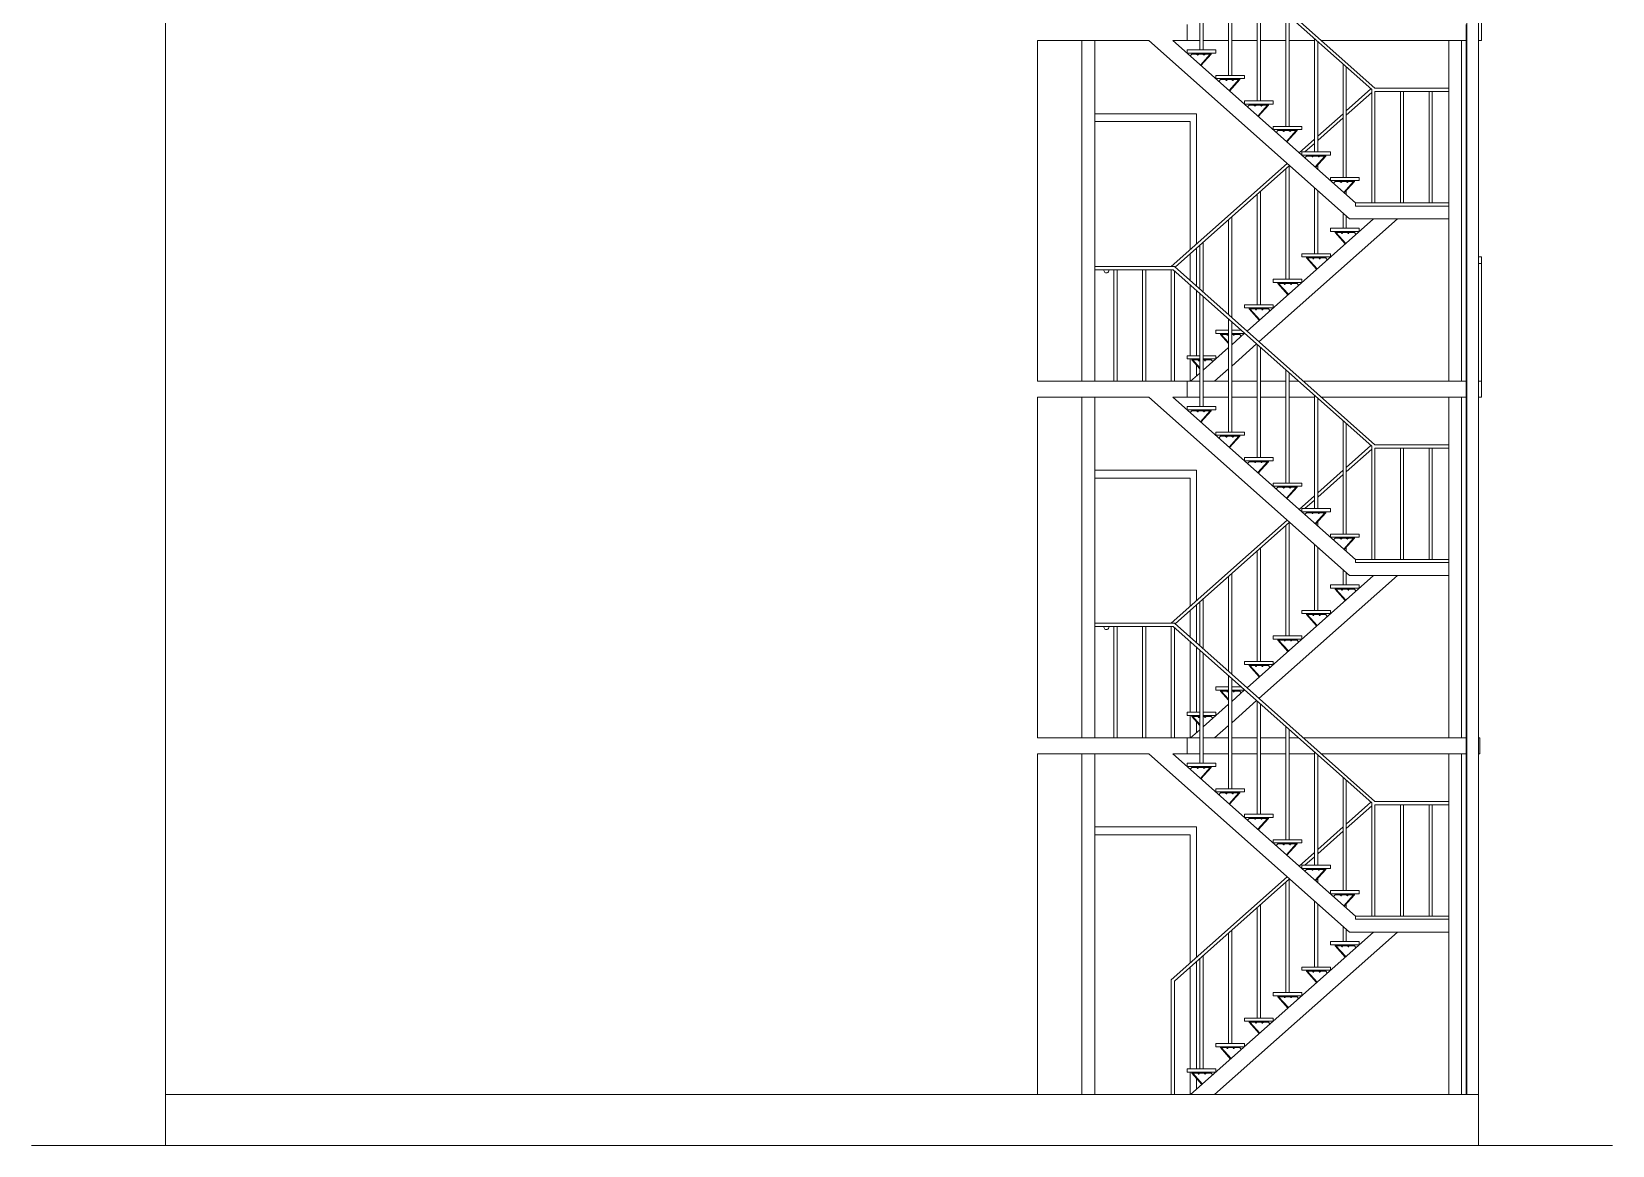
# Model space of a CAD drawing. Header units: inches. Extents: x 155573 to 157259, y -31362 to -30691.
# Drawn here: x 156763.1 to 157259.5, y -31306 to -30956.2 of the extents above; entities that cross this region are included whole.
import ezdxf

# ---------------------------------------------------------------- set-up
doc = ezdxf.new("R2010")
doc.units = ezdxf.units.IN
doc.header["$LTSCALE"] = 5
doc.header["$MEASUREMENT"] = 0
doc.layers.add('BOLTS', color=51, linetype='Continuous')
doc.layers.add('Staircase', color=6, linetype='Continuous', lineweight=13)

# ---------------------------------------------------------------- blocks, each defined once
blk = doc.blocks.new('A$C3A4C2E96')
at = {"layer": 'BOLTS', "color": 251}
blk.add_line((-0.015, 0.004), (0.015, 0.004), dxfattribs=at)
at = {"layer": 'BOLTS', "color": 252}
blk.add_lwpolyline([(-0.021, 0), (0.021, 0), (0.021, 0.002), (-0.021, 0.002)], close=True, dxfattribs=at)
blk.add_lwpolyline([(-0.017, 0.002), (-0.015, 0.004), (-0.015, 0.014, -0.414214), (-0.011, 0.018), (0.011, 0.018, -0.414214), (0.015, 0.014), (0.015, 0.004), (0.017, 0.002)], format="xyb", close=True, dxfattribs=at)
at = {"layer": 'BOLTS', "color": 251}
blk.add_lwpolyline([(0.008, 0.004), (0.008, 0.014, 0.414214), (0.004, 0.018), (-0.004, 0.018, 0.414214), (-0.008, 0.014), (-0.008, 0.004)], format="xyb", dxfattribs=at)
for centre, start, end in [((-0.011, 0.014), 0, 90), ((0.011, 0.014), 90, 180)]:
    blk.add_arc(centre, 0.0038, start, end, dxfattribs=at)

msp = doc.modelspace()

# ---------------------------------------------------------------- linework, layer by layer
at = {"layer": 'Staircase', "ltscale": 7}
for p, q in [((157213.8, -31065.99, -72.71), (157213.8, -30690.99, -72.71)), ((157217.46, -31305.99, -72.71), (157217.46, -30690.99, -72.71)), ((156805.1, -31305.99, -72.71), (156805.1, -30802.99, -72.71)), ((157218.38, -30914.99, -72.71), (157218.38, -30958.99, -72.71)), ((157183.92, -30974.44, -72.5), (157121.54, -30918.99, -72.5)), ((157184.92, -30973.99, -72.5), (157121.92, -30917.99, -72.5)), ((157129.92, -30961.99, -72.5), (157129.92, -30926.44, -72.5)), ((157130.92, -30961.99, -72.5), (157130.92, -30927.33, -72.5)), ((157138.92, -30969.99, -72.5), (157138.92, -30934.44, -72.5)), ((157139.92, -30969.99, -72.5), (157139.92, -30935.33, -72.5)), ((157147.92, -30977.99, -72.5), (157147.92, -30942.44, -72.5)), ((157148.92, -30977.99, -72.5), (157148.92, -30943.33, -72.5)), ((157156.92, -30985.99, -72.5), (157156.92, -30950.44, -72.5)), ((157157.92, -30985.99, -72.5), (157157.92, -30951.33, -72.5)), ((157125.92, -30953.99, -72.71), (157125.92, -30958.99, -72.71)), ((157213.52, -30953.99, -72.71), (157213.52, -30958.99, -72.71)), ((157078.92, -30958.99, -72.71), (157113.89, -30958.99, -72.71)), ((157078.92, -30958.99, -72.71), (157078.92, -31065.99, -72.71)), ((157092.92, -31065.99, -72.71), (157092.92, -30958.99, -72.71)), ((157096.92, -31065.99, -72.5), (157096.92, -30958.99, -72.5)), ((157113.89, -30958.99, -72.5), (157176.89, -31014.99, -72.5)), ((157121.42, -30958.99, -72.71), (157129.92, -30958.99, -72.71)), ((157121.42, -30958.99, -72.5), (157178.79, -31009.99, -72.5)), ((157130.92, -30958.99, -72.71), (157138.92, -30958.99, -72.71)), ((157139.92, -30958.99, -72.71), (157147.92, -30958.99, -72.71)), ((157148.92, -30958.99, -72.71), (157156.92, -30958.99, -72.71)), ((157157.92, -30958.99, -72.71), (157165.92, -30958.99, -72.71)), ((157165.92, -30993.99, -72.5), (157165.92, -30958.44, -72.5)), ((157166.92, -30993.99, -72.5), (157166.92, -30959.33, -72.5)), ((157168.04, -30958.99, -72.71), (157213.8, -30958.99, -72.71)), ((157208.11, -31065.99, -72.5), (157208.11, -30958.99, -72.5)), ((157212.11, -31065.99, -72.5), (157212.11, -30958.99, -72.5)), ((157213.52, -31065.99, -72.5), (157213.52, -30958.99, -72.5)), ((157218.38, -30958.99, -72.71), (157217.46, -30958.99, -72.71)), ((157127.37, -30963.3, -72.5), (157126.88, -30963.85, -72.5)), ((157133.16, -30963.3, -72.5), (157130.12, -30966.72, -72.5)), ((157133.46, -30963.3, -72.5), (157130.28, -30966.87, -72.5)), ((157174.92, -31001.99, -72.5), (157174.92, -30966.44, -72.5)), ((157175.92, -31001.99, -72.5), (157175.92, -30967.33, -72.5)), ((157136.37, -30971.3, -72.5), (157135.88, -30971.85, -72.5)), ((157142.16, -30971.3, -72.5), (157139.12, -30974.72, -72.5)), ((157142.46, -30971.3, -72.5), (157139.28, -30974.87, -72.5)), ((157175.92, -30981.1, -72.5), (157183.66, -30974.22, -72.5)), ((157175.92, -30982.44, -72.5), (157183.92, -30975.33, -72.5)), ((157183.92, -30974.44, -72.5), (157183.92, -31009.99, -72.5)), ((157184.92, -30973.99, -72.5), (157208.11, -30973.99, -72.5)), ((157184.92, -30974.99, -72.5), (157184.92, -31009.99, -72.5)), ((157184.92, -30974.99, -72.5), (157208.11, -30974.99, -72.5)), ((157192.92, -30974.99, -72.5), (157192.92, -31009.99, -72.5)), ((157193.92, -30974.99, -72.5), (157193.92, -31009.99, -72.5)), ((157201.92, -30974.99, -72.5), (157201.92, -31009.99, -72.5)), ((157202.92, -30974.99, -72.5), (157202.92, -31009.99, -72.5)), ((157096.92, -30981.99, -72.71), (157128.92, -30981.99, -72.71)), ((157128.92, -31022.88, -72.71), (157128.92, -30981.99, -72.71)), ((157145.37, -30979.3, -72.5), (157144.88, -30979.85, -72.5)), ((157151.16, -30979.3, -72.5), (157148.12, -30982.72, -72.5)), ((157151.46, -30979.3, -72.5), (157148.28, -30982.87, -72.5)), ((157166.92, -30989.1, -72.5), (157174.92, -30981.99, -72.5)), ((157096.92, -30984.49, -72.71), (157126.92, -30984.49, -72.71)), ((157126.92, -31024.66, -72.71), (157126.92, -30984.49, -72.71)), ((157154.37, -30987.3, -72.5), (157153.88, -30987.85, -72.5)), ((157160.16, -30987.3, -72.5), (157157.12, -30990.72, -72.5)), ((157160.46, -30987.3, -72.5), (157157.28, -30990.87, -72.5)), ((157166.92, -30990.44, -72.5), (157174.92, -30983.33, -72.5)), ((157161.1, -30994.27, -72.5), (157165.92, -30989.99, -72.5)), ((157162.92, -30993.99, -72.5), (157165.92, -30991.33, -72.5)), ((157161.86, -30994.94, -72.5), (157161.92, -30994.88, -72.5)), ((157163.37, -30995.3, -72.5), (157162.88, -30995.85, -72.5)), ((157163.8, -30994.99, -72.71), (157163.8, -30994.99, -72.71)), ((157163.8, -30994.99, -72.71), (157163.8, -30994.99, -72.71)), ((157163.8, -30994.99, -72.71), (157163.8, -30994.99, -72.71)), ((157169.16, -30995.3, -72.5), (157166.12, -30998.72, -72.5)), ((157169.46, -30995.3, -72.5), (157166.28, -30998.87, -72.5)), ((157166.3, -30994.99, -72.71), (157166.3, -30994.99, -72.71)), ((157120.92, -31029.99, -72.5), (157157.34, -30997.61, -72.5)), ((157122.17, -31030.22, -72.5), (157158.09, -30998.28, -72.5)), ((157156.92, -30999.33, -72.5), (157156.92, -31033.99, -72.5)), ((157157.92, -30998.44, -72.5), (157157.92, -31033.99, -72.5)), ((157166.3, -30998.85, -72.71), (157166.3, -30998.89, -72.71)), ((157166.92, -30998.16, -72.5), (157166.92, -30999.44, -72.5)), ((157148.92, -31006.44, -72.5), (157148.92, -31041.99, -72.5)), ((157165.92, -31005.24, -72.5), (157165.92, -31025.99, -72.5)), ((157166.92, -31006.13, -72.5), (157166.92, -31025.99, -72.5)), ((157172.37, -31003.3, -72.5), (157171.88, -31003.85, -72.5)), ((157178.16, -31003.3, -72.5), (157175.12, -31006.72, -72.5)), ((157178.46, -31003.3, -72.5), (157175.28, -31006.87, -72.5)), ((157175.92, -31006.16, -72.5), (157175.92, -31007.44, -72.5)), ((157147.92, -31007.33, -72.5), (157147.92, -31041.99, -72.5)), ((157178.79, -31009.99, -72.5), (157208.11, -31009.99, -72.5)), ((157138.92, -31015.33, -72.5), (157138.92, -31045.1, -72.5)), ((157139.92, -31014.44, -72.5), (157139.92, -31045.99, -72.5)), ((157144.73, -31050.27, -72.5), (157184.42, -31014.99, -72.5)), ((157148.49, -31053.61, -72.5), (157191.94, -31014.99, -72.5)), ((157174.92, -31013.24, -72.5), (157174.92, -31017.99, -72.5)), ((157175.92, -31014.13, -72.5), (157175.92, -31017.99, -72.5)), ((157176.89, -31014.99, -72.5), (157208.11, -31014.99, -72.5)), ((157172.37, -31019.3, -72.5), (157175.55, -31022.87, -72.5)), ((157172.67, -31019.3, -72.5), (157175.72, -31022.72, -72.5)), ((157178.46, -31019.3, -72.5), (157178.95, -31019.85, -72.5)), ((157126.92, -31034.44, -72.71), (157126.92, -31026, -72.71)), ((157128.92, -31036.21, -72.71), (157128.92, -31024.22, -72.71)), ((157129.92, -31023.33, -72.5), (157129.92, -31037.1, -72.5)), ((157130.92, -31022.44, -72.5), (157130.92, -31037.99, -72.5)), ((157166.3, -31026.99, -72.71), (157166.3, -31026.99, -72.71)), ((157217.46, -31026.99, -72.71), (157218.38, -31026.99, -72.71)), ((157218.38, -31026.99, -72.71), (157218.38, -31070.99, -72.71)), ((157121.92, -31029.99, -72.5), (157096.92, -31029.99, -72.5)), ((157121.54, -31030.99, -72.5), (157096.92, -31030.99, -72.5)), ((157102.92, -31065.99, -72.5), (157102.92, -31030.99, -72.5)), ((157103.92, -31065.99, -72.5), (157103.92, -31030.99, -72.5)), ((157111.92, -31065.99, -72.5), (157111.92, -31030.99, -72.5)), ((157112.92, -31065.99, -72.5), (157112.92, -31030.99, -72.5)), ((157120.92, -31065.99, -72.5), (157120.92, -31030.99, -72.5)), ((157183.92, -31086.44, -72.5), (157121.54, -31030.99, -72.5)), ((157184.92, -31085.99, -72.5), (157121.92, -31029.99, -72.5)), ((157121.92, -31065.99, -72.5), (157121.92, -31031.33, -72.5)), ((157163.37, -31027.3, -72.5), (157166.55, -31030.87, -72.5)), ((157163.67, -31027.3, -72.5), (157166.72, -31030.72, -72.5)), ((157169.46, -31027.3, -72.5), (157169.95, -31027.85, -72.5)), ((157217.46, -31028.99, -72.71), (157218.38, -31028.99, -72.71)), ((157126.92, -31057.99, -72.71), (157126.92, -31035.77, -72.71)), ((157154.37, -31035.3, -72.5), (157157.55, -31038.87, -72.5)), ((157154.67, -31035.3, -72.5), (157157.72, -31038.72, -72.5)), ((157160.46, -31035.3, -72.5), (157160.95, -31035.85, -72.5)), ((157128.92, -31057.99, -72.71), (157128.92, -31037.55, -72.71)), ((157129.92, -31073.99, -72.5), (157129.92, -31038.44, -72.5)), ((157130.92, -31073.99, -72.5), (157130.92, -31039.33, -72.5)), ((157138.92, -31081.99, -72.5), (157138.92, -31046.44, -72.5)), ((157145.37, -31043.3, -72.5), (157148.55, -31046.87, -72.5)), ((157145.67, -31043.3, -72.5), (157148.72, -31046.72, -72.5)), ((157151.46, -31043.3, -72.5), (157151.95, -31043.85, -72.5)), ((157136.37, -31051.3, -72.5), (157138.92, -31054.16, -72.5)), ((157136.67, -31051.3, -72.5), (157138.92, -31053.82, -72.5)), ((157139.92, -31081.99, -72.5), (157139.92, -31047.33, -72.5)), ((157139.92, -31054.55, -72.5), (157143.98, -31050.94, -72.5)), ((157142.46, -31051.3, -72.5), (157142.95, -31051.85, -72.5)), ((157130.92, -31062.55, -72.5), (157138.92, -31055.44, -72.5)), ((157139.92, -31061.24, -72.5), (157147.74, -31054.28, -72.5)), ((157147.92, -31089.99, -72.5), (157147.92, -31054.44, -72.5)), ((157148.92, -31089.99, -72.5), (157148.92, -31055.33, -72.5)), ((157126.92, -31065.99, -72.71), (157126.92, -31058.99, -72.71)), ((157127.37, -31059.3, -72.5), (157129.92, -31062.16, -72.5)), ((157127.67, -31059.3, -72.5), (157129.92, -31061.82, -72.5)), ((157128.92, -31064.32, -72.71), (157128.92, -31061.04, -72.71)), ((157133.46, -31059.3, -72.5), (157133.95, -31059.85, -72.5)), ((157078.92, -31065.99, -72.71), (157129.92, -31065.99, -72.71)), ((157125.92, -31065.99, -72.71), (157125.92, -31070.99, -72.71)), ((157127.04, -31065.99, -72.5), (157129.92, -31063.44, -72.5)), ((157130.92, -31065.99, -72.71), (157138.92, -31065.99, -72.71)), ((157134.57, -31065.99, -72.5), (157138.92, -31062.13, -72.5)), ((157139.92, -31065.99, -72.71), (157147.92, -31065.99, -72.71)), ((157148.92, -31065.99, -72.71), (157156.92, -31065.99, -72.71)), ((157156.92, -31097.99, -72.5), (157156.92, -31062.44, -72.5)), ((157157.92, -31097.99, -72.5), (157157.92, -31063.33, -72.5)), ((157157.92, -31065.99, -72.71), (157160.91, -31065.99, -72.71)), ((157162.42, -31065.99, -72.71), (157213.8, -31065.99, -72.71)), ((157213.52, -31065.99, -72.71), (157213.52, -31070.99, -72.71)), ((157213.8, -31070.99, -72.71), (157213.8, -31065.99, -72.71)), ((157217.46, -31065.99, -72.71), (157218.38, -31065.99, -72.71)), ((157078.92, -31070.99, -72.71), (157113.89, -31070.99, -72.71)), ((157078.92, -31177.99, -72.71), (157078.92, -31070.99, -72.71)), ((157092.92, -31177.99, -72.71), (157092.92, -31070.99, -72.71)), ((157096.92, -31177.99, -72.5), (157096.92, -31070.99, -72.5)), ((157113.89, -31070.99, -72.5), (157176.89, -31126.99, -72.5)), ((157121.42, -31070.99, -72.71), (157129.92, -31070.99, -72.71)), ((157121.42, -31070.99, -72.5), (157178.79, -31121.99, -72.5)), ((157130.92, -31070.99, -72.71), (157138.92, -31070.99, -72.71)), ((157139.92, -31070.99, -72.71), (157147.92, -31070.99, -72.71)), ((157148.92, -31070.99, -72.71), (157156.92, -31070.99, -72.71)), ((157157.92, -31070.99, -72.71), (157165.92, -31070.99, -72.71)), ((157165.92, -31105.99, -72.5), (157165.92, -31070.44, -72.5)), ((157166.92, -31105.99, -72.5), (157166.92, -31071.33, -72.5)), ((157168.04, -31070.99, -72.71), (157213.8, -31070.99, -72.71)), ((157208.11, -31177.99, -72.5), (157208.11, -31070.99, -72.5)), ((157212.11, -31177.99, -72.5), (157212.11, -31070.99, -72.5)), ((157213.52, -31177.99, -72.5), (157213.52, -31070.99, -72.5)), ((157213.8, -31177.99, -72.71), (157213.8, -31070.99, -72.71)), ((157218.38, -31070.99, -72.71), (157217.46, -31070.99, -72.71)), ((157127.37, -31075.3, -72.5), (157126.88, -31075.85, -72.5)), ((157133.16, -31075.3, -72.5), (157130.12, -31078.72, -72.5)), ((157133.46, -31075.3, -72.5), (157130.28, -31078.87, -72.5)), ((157174.92, -31113.99, -72.5), (157174.92, -31078.44, -72.5)), ((157175.92, -31113.99, -72.5), (157175.92, -31079.33, -72.5)), ((157136.37, -31083.3, -72.5), (157135.88, -31083.85, -72.5)), ((157142.16, -31083.3, -72.5), (157139.12, -31086.72, -72.5)), ((157142.46, -31083.3, -72.5), (157139.28, -31086.87, -72.5)), ((157175.92, -31093.1, -72.5), (157183.66, -31086.22, -72.5)), ((157183.92, -31086.44, -72.5), (157183.92, -31121.99, -72.5)), ((157184.92, -31085.99, -72.5), (157208.11, -31085.99, -72.5)), ((157145.37, -31091.3, -72.5), (157144.88, -31091.85, -72.5)), ((157151.16, -31091.3, -72.5), (157148.12, -31094.72, -72.5)), ((157151.46, -31091.3, -72.5), (157148.28, -31094.87, -72.5)), ((157175.92, -31094.44, -72.5), (157183.92, -31087.33, -72.5)), ((157184.92, -31086.99, -72.5), (157184.92, -31121.99, -72.5)), ((157184.92, -31086.99, -72.5), (157208.11, -31086.99, -72.5)), ((157192.92, -31086.99, -72.5), (157192.92, -31121.99, -72.5)), ((157193.92, -31086.99, -72.5), (157193.92, -31121.99, -72.5)), ((157201.92, -31086.99, -72.5), (157201.92, -31121.99, -72.5)), ((157202.92, -31086.99, -72.5), (157202.92, -31121.99, -72.5)), ((157096.92, -31093.99, -72.71), (157128.92, -31093.99, -72.71)), ((157096.92, -31096.49, -72.71), (157126.92, -31096.49, -72.71)), ((157126.92, -31136.66, -72.71), (157126.92, -31096.49, -72.71)), ((157128.92, -31134.88, -72.71), (157128.92, -31093.99, -72.71)), ((157166.92, -31101.1, -72.5), (157174.92, -31093.99, -72.5)), ((157166.92, -31102.44, -72.5), (157174.92, -31095.33, -72.5)), ((157154.37, -31099.3, -72.5), (157153.88, -31099.85, -72.5)), ((157160.16, -31099.3, -72.5), (157157.12, -31102.72, -72.5)), ((157160.46, -31099.3, -72.5), (157157.28, -31102.87, -72.5)), ((157161.1, -31106.27, -72.5), (157165.92, -31101.99, -72.5)), ((157162.92, -31105.99, -72.5), (157165.92, -31103.33, -72.5)), ((157165.92, -31103.33, -72.5), (157165.92, -31105.99, -72.5)), ((157166.92, -31102.44, -72.5), (157166.92, -31105.99, -72.5)), ((157120.92, -31141.99, -72.5), (157157.34, -31109.61, -72.5)), ((157122.17, -31142.22, -72.5), (157158.09, -31110.28, -72.5)), ((157156.92, -31111.33, -72.5), (157156.92, -31145.99, -72.5)), ((157157.92, -31110.44, -72.5), (157157.92, -31145.99, -72.5)), ((157161.86, -31106.94, -72.5), (157161.92, -31106.88, -72.5)), ((157163.37, -31107.3, -72.5), (157162.88, -31107.85, -72.5)), ((157163.8, -31106.99, -72.71), (157163.8, -31106.99, -72.71)), ((157163.8, -31106.99, -72.71), (157163.8, -31106.99, -72.71)), ((157163.8, -31106.99, -72.71), (157163.8, -31106.99, -72.71)), ((157169.16, -31107.3, -72.5), (157166.12, -31110.72, -72.5)), ((157169.46, -31107.3, -72.5), (157166.28, -31110.87, -72.5)), ((157166.3, -31106.99, -72.71), (157166.3, -31106.99, -72.71)), ((157166.3, -31110.85, -72.71), (157166.3, -31110.89, -72.71)), ((157166.92, -31110.16, -72.5), (157166.92, -31111.44, -72.5)), ((157172.37, -31115.3, -72.5), (157171.88, -31115.85, -72.5)), ((157178.16, -31115.3, -72.5), (157175.12, -31118.72, -72.5)), ((157178.46, -31115.3, -72.5), (157175.28, -31118.87, -72.5)), ((157147.92, -31119.33, -72.5), (157147.92, -31153.99, -72.5)), ((157148.92, -31118.44, -72.5), (157148.92, -31153.99, -72.5)), ((157165.92, -31117.24, -72.5), (157165.92, -31137.99, -72.5)), ((157166.92, -31118.13, -72.5), (157166.92, -31137.99, -72.5)), ((157175.92, -31118.16, -72.5), (157175.92, -31119.44, -72.5)), ((157139.92, -31126.44, -72.5), (157139.92, -31157.99, -72.5)), ((157174.92, -31125.24, -72.5), (157174.92, -31129.99, -72.5)), ((157175.92, -31126.13, -72.5), (157175.92, -31129.99, -72.5)), ((157178.79, -31121.99, -72.5), (157208.11, -31121.99, -72.5)), ((157138.92, -31127.33, -72.5), (157138.92, -31157.1, -72.5)), ((157144.73, -31162.27, -72.5), (157184.42, -31126.99, -72.5)), ((157148.49, -31165.61, -72.5), (157191.94, -31126.99, -72.5)), ((157172.37, -31131.3, -72.5), (157175.55, -31134.87, -72.5)), ((157172.67, -31131.3, -72.5), (157175.72, -31134.72, -72.5)), ((157176.89, -31126.99, -72.5), (157208.11, -31126.99, -72.5)), ((157178.46, -31131.3, -72.5), (157178.95, -31131.85, -72.5)), ((157128.92, -31148.21, -72.71), (157128.92, -31136.22, -72.71)), ((157129.92, -31135.33, -72.5), (157129.92, -31149.1, -72.5)), ((157130.92, -31134.44, -72.5), (157130.92, -31149.99, -72.5)), ((157126.92, -31146.44, -72.71), (157126.92, -31138, -72.71)), ((157163.37, -31139.3, -72.5), (157166.55, -31142.87, -72.5)), ((157163.67, -31139.3, -72.5), (157166.72, -31142.72, -72.5)), ((157166.3, -31138.99, -72.71), (157166.3, -31138.99, -72.71)), ((157169.46, -31139.3, -72.5), (157169.95, -31139.85, -72.5)), ((157121.92, -31141.99, -72.5), (157096.92, -31141.99, -72.5)), ((157121.54, -31142.99, -72.5), (157096.92, -31142.99, -72.5)), ((157102.92, -31177.99, -72.5), (157102.92, -31142.99, -72.5)), ((157103.92, -31177.99, -72.5), (157103.92, -31142.99, -72.5)), ((157111.92, -31177.99, -72.5), (157111.92, -31142.99, -72.5)), ((157112.92, -31177.99, -72.5), (157112.92, -31142.99, -72.5)), ((157120.92, -31177.99, -72.5), (157120.92, -31142.99, -72.5)), ((157183.92, -31198.44, -72.5), (157121.54, -31142.99, -72.5)), ((157184.92, -31197.99, -72.5), (157121.92, -31141.99, -72.5)), ((157121.92, -31177.99, -72.5), (157121.92, -31143.33, -72.5)), ((157126.92, -31169.99, -72.71), (157126.92, -31147.77, -72.71)), ((157128.92, -31169.99, -72.71), (157128.92, -31149.55, -72.71)), ((157129.92, -31185.99, -72.5), (157129.92, -31150.44, -72.5)), ((157154.37, -31147.3, -72.5), (157157.55, -31150.87, -72.5)), ((157154.67, -31147.3, -72.5), (157157.72, -31150.72, -72.5)), ((157160.46, -31147.3, -72.5), (157160.95, -31147.85, -72.5)), ((157130.92, -31185.99, -72.5), (157130.92, -31151.33, -72.5)), ((157145.37, -31155.3, -72.5), (157148.55, -31158.87, -72.5)), ((157145.67, -31155.3, -72.5), (157148.72, -31158.72, -72.5)), ((157151.46, -31155.3, -72.5), (157151.95, -31155.85, -72.5)), ((157138.92, -31193.99, -72.5), (157138.92, -31158.44, -72.5)), ((157139.92, -31193.99, -72.5), (157139.92, -31159.33, -72.5)), ((157136.37, -31163.3, -72.5), (157138.92, -31166.16, -72.5)), ((157136.67, -31163.3, -72.5), (157138.92, -31165.82, -72.5)), ((157139.92, -31166.55, -72.5), (157143.98, -31162.94, -72.5)), ((157142.46, -31163.3, -72.5), (157142.95, -31163.85, -72.5)), ((157126.92, -31177.99, -72.71), (157126.92, -31170.99, -72.71)), ((157130.92, -31174.55, -72.5), (157138.92, -31167.44, -72.5)), ((157139.92, -31173.24, -72.5), (157147.74, -31166.28, -72.5)), ((157147.92, -31201.99, -72.5), (157147.92, -31166.44, -72.5)), ((157148.92, -31201.99, -72.5), (157148.92, -31167.33, -72.5)), ((157127.04, -31177.99, -72.5), (157129.92, -31175.44, -72.5)), ((157127.37, -31171.3, -72.5), (157129.92, -31174.16, -72.5)), ((157127.67, -31171.3, -72.5), (157129.92, -31173.82, -72.5)), ((157128.92, -31176.32, -72.71), (157128.92, -31173.04, -72.71)), ((157133.46, -31171.3, -72.5), (157133.95, -31171.85, -72.5)), ((157134.57, -31177.99, -72.5), (157138.92, -31174.13, -72.5)), ((157156.92, -31209.99, -72.5), (157156.92, -31174.44, -72.5)), ((157157.92, -31209.99, -72.5), (157157.92, -31175.33, -72.5)), ((157078.92, -31177.99, -72.71), (157129.92, -31177.99, -72.71)), ((157125.92, -31177.99, -72.71), (157125.92, -31182.99, -72.71)), ((157130.92, -31177.99, -72.71), (157138.92, -31177.99, -72.71)), ((157139.92, -31177.99, -72.71), (157147.92, -31177.99, -72.71)), ((157148.92, -31177.99, -72.71), (157156.92, -31177.99, -72.71)), ((157157.92, -31177.99, -72.71), (157160.91, -31177.99, -72.71)), ((157162.42, -31177.99, -72.71), (157213.8, -31177.99, -72.71)), ((157213.52, -31177.99, -72.71), (157213.52, -31182.99, -72.71)), ((157213.8, -31182.99, -72.71), (157213.8, -31177.99, -72.71)), ((157217.46, -31177.99, -72.71), (157217.89, -31177.99, -72.71)), ((157217.89, -31177.99, -72.71), (157217.89, -31182.99, -72.71)), ((157078.92, -31182.99, -72.71), (157113.89, -31182.99, -72.71)), ((157078.92, -31289.99, -72.71), (157078.92, -31182.99, -72.71)), ((157092.92, -31289.99, -72.71), (157092.92, -31182.99, -72.71)), ((157096.92, -31289.99, -72.5), (157096.92, -31182.99, -72.5)), ((157113.89, -31182.99, -72.5), (157176.89, -31238.99, -72.5)), ((157121.42, -31182.99, -72.71), (157129.92, -31182.99, -72.71)), ((157121.42, -31182.99, -72.5), (157178.79, -31233.99, -72.5)), ((157130.92, -31182.99, -72.71), (157138.92, -31182.99, -72.71)), ((157139.92, -31182.99, -72.71), (157147.92, -31182.99, -72.71)), ((157148.92, -31182.99, -72.71), (157156.92, -31182.99, -72.71)), ((157157.92, -31182.99, -72.71), (157165.92, -31182.99, -72.71)), ((157165.92, -31217.99, -72.5), (157165.92, -31182.44, -72.5)), ((157166.92, -31217.99, -72.5), (157166.92, -31183.33, -72.5)), ((157168.04, -31182.99, -72.71), (157213.8, -31182.99, -72.71)), ((157208.11, -31289.99, -72.5), (157208.11, -31182.99, -72.5)), ((157212.11, -31289.99, -72.5), (157212.11, -31182.99, -72.5)), ((157213.52, -31289.99, -72.5), (157213.52, -31182.99, -72.5)), ((157213.8, -31182.99, -72.71), (157213.8, -31289.99, -72.71)), ((157217.46, -31182.99, -72.71), (157217.89, -31182.99, -72.71)), ((157127.37, -31187.3, -72.5), (157126.88, -31187.85, -72.5)), ((157133.16, -31187.3, -72.5), (157130.12, -31190.72, -72.5)), ((157133.46, -31187.3, -72.5), (157130.28, -31190.87, -72.5)), ((157174.92, -31225.99, -72.5), (157174.92, -31190.44, -72.5)), ((157136.37, -31195.3, -72.5), (157135.88, -31195.85, -72.5)), ((157142.16, -31195.3, -72.5), (157139.12, -31198.72, -72.5)), ((157142.46, -31195.3, -72.5), (157139.28, -31198.87, -72.5)), ((157175.92, -31225.99, -72.5), (157175.92, -31191.33, -72.5)), ((157175.92, -31205.1, -72.5), (157183.66, -31198.22, -72.5)), ((157175.92, -31206.44, -72.5), (157183.92, -31199.33, -72.5)), ((157183.92, -31198.44, -72.5), (157183.92, -31233.99, -72.5)), ((157184.92, -31197.99, -72.5), (157208.11, -31197.99, -72.5)), ((157184.92, -31198.99, -72.5), (157184.92, -31233.99, -72.5)), ((157184.92, -31198.99, -72.5), (157208.11, -31198.99, -72.5)), ((157192.92, -31198.99, -72.5), (157192.92, -31233.99, -72.5)), ((157193.92, -31198.99, -72.5), (157193.92, -31233.99, -72.5)), ((157201.92, -31198.99, -72.5), (157201.92, -31233.99, -72.5)), ((157202.92, -31198.99, -72.5), (157202.92, -31233.99, -72.5)), ((157145.37, -31203.3, -72.5), (157144.88, -31203.85, -72.5)), ((157151.16, -31203.3, -72.5), (157148.12, -31206.72, -72.5)), ((157151.46, -31203.3, -72.5), (157148.28, -31206.87, -72.5)), ((157092.92, -31283.06, -72.71), (157092.92, -31205.99, -72.71)), ((157092.92, -31205.99, -72.71), (157092.92, -31289.99, -72.71)), ((157096.92, -31205.99, -72.71), (157128.92, -31205.99, -72.71)), ((157096.92, -31208.49, -72.71), (157126.92, -31208.49, -72.71)), ((157126.92, -31248.66, -72.71), (157126.92, -31208.49, -72.71)), ((157128.92, -31246.88, -72.71), (157128.92, -31205.99, -72.71)), ((157166.92, -31213.1, -72.5), (157174.92, -31205.99, -72.5)), ((157166.92, -31214.44, -72.5), (157174.92, -31207.33, -72.5)), ((157174.92, -31207.33, -72.5), (157174.92, -31225.99, -72.5)), ((157175.92, -31206.44, -72.5), (157175.92, -31225.99, -72.5)), ((157154.37, -31211.3, -72.5), (157153.88, -31211.85, -72.5)), ((157160.16, -31211.3, -72.5), (157157.12, -31214.72, -72.5)), ((157160.46, -31211.3, -72.5), (157157.28, -31214.87, -72.5)), ((157161.1, -31218.27, -72.5), (157165.92, -31213.99, -72.5)), ((157162.92, -31217.99, -72.5), (157165.92, -31215.33, -72.5)), ((157165.92, -31215.33, -72.5), (157165.92, -31217.99, -72.5)), ((157166.92, -31214.44, -72.5), (157166.92, -31217.99, -72.5)), ((157161.86, -31218.94, -72.5), (157161.92, -31218.88, -72.5)), ((157163.37, -31219.3, -72.5), (157162.88, -31219.85, -72.5)), ((157165.92, -31218.99, -72.5), (157165.92, -31218.99, -72.5)), ((157169.16, -31219.3, -72.5), (157166.12, -31222.72, -72.5)), ((157169.46, -31219.3, -72.5), (157166.28, -31222.87, -72.5)), ((157166.92, -31218.99, -72.5), (157166.92, -31218.99, -72.5)), ((157120.92, -31253.99, -72.5), (157157.34, -31221.61, -72.5)), ((157121.92, -31254.44, -72.5), (157158.09, -31222.28, -72.5)), ((157156.92, -31223.33, -72.5), (157156.92, -31257.99, -72.5)), ((157157.92, -31222.44, -72.5), (157157.92, -31257.99, -72.5)), ((157166.92, -31222.16, -72.5), (157166.92, -31223.44, -72.5)), ((157148.92, -31230.44, -72.5), (157148.92, -31265.99, -72.5)), ((157165.92, -31229.24, -72.5), (157165.92, -31249.99, -72.5)), ((157166.92, -31230.13, -72.5), (157166.92, -31249.99, -72.5)), ((157172.37, -31227.3, -72.5), (157171.88, -31227.85, -72.5)), ((157174.92, -31226.99, -72.5), (157174.92, -31226.99, -72.5)), ((157178.16, -31227.3, -72.5), (157175.12, -31230.72, -72.5)), ((157178.46, -31227.3, -72.5), (157175.28, -31230.87, -72.5)), ((157175.92, -31226.99, -72.5), (157175.92, -31226.99, -72.5)), ((157175.92, -31230.16, -72.5), (157175.92, -31231.44, -72.5)), ((157147.92, -31231.33, -72.5), (157147.92, -31265.99, -72.5)), ((157178.79, -31233.99, -72.5), (157208.11, -31233.99, -72.5)), ((157127.04, -31289.99, -72.5), (157184.42, -31238.99, -72.5)), ((157134.57, -31289.99, -72.5), (157191.94, -31238.99, -72.5)), ((157138.92, -31239.33, -72.5), (157138.92, -31273.99, -72.5)), ((157139.92, -31238.44, -72.5), (157139.92, -31273.99, -72.5)), ((157174.92, -31237.24, -72.5), (157174.92, -31241.99, -72.5)), ((157175.92, -31238.13, -72.5), (157175.92, -31241.99, -72.5)), ((157176.89, -31238.99, -72.5), (157208.11, -31238.99, -72.5)), ((157172.37, -31243.3, -72.5), (157175.55, -31246.87, -72.5)), ((157172.67, -31243.3, -72.5), (157175.72, -31246.72, -72.5)), ((157178.46, -31243.3, -72.5), (157178.95, -31243.85, -72.5)), ((157126.92, -31281.99, -72.71), (157126.92, -31250, -72.71)), ((157128.92, -31281.99, -72.71), (157128.92, -31248.22, -72.71)), ((157129.92, -31247.33, -72.5), (157129.92, -31281.99, -72.5)), ((157130.92, -31246.44, -72.5), (157130.92, -31281.99, -72.5)), ((157120.92, -31253.99, -72.5), (157120.92, -31289.99, -72.5)), ((157121.92, -31254.44, -72.5), (157121.92, -31289.99, -72.5)), ((157163.37, -31251.3, -72.5), (157166.55, -31254.87, -72.5)), ((157163.67, -31251.3, -72.5), (157166.72, -31254.72, -72.5)), ((157169.46, -31251.3, -72.5), (157169.95, -31251.85, -72.5)), ((157154.37, -31259.3, -72.5), (157157.55, -31262.87, -72.5)), ((157154.67, -31259.3, -72.5), (157157.72, -31262.72, -72.5)), ((157160.46, -31259.3, -72.5), (157160.95, -31259.85, -72.5)), ((157145.37, -31267.3, -72.5), (157148.55, -31270.87, -72.5)), ((157145.67, -31267.3, -72.5), (157148.72, -31270.72, -72.5)), ((157151.46, -31267.3, -72.5), (157151.95, -31267.85, -72.5)), ((157136.37, -31275.3, -72.5), (157139.55, -31278.87, -72.5)), ((157136.67, -31275.3, -72.5), (157139.72, -31278.72, -72.5)), ((157142.46, -31275.3, -72.5), (157142.95, -31275.85, -72.5)), ((157126.92, -31289.99, -72.71), (157126.92, -31282.99, -72.71)), ((157127.37, -31283.3, -72.5), (157130.55, -31286.87, -72.5)), ((157127.67, -31283.3, -72.5), (157130.72, -31286.72, -72.5)), ((157128.92, -31282.99, -72.71), (157128.92, -31282.99, -72.71)), ((157128.92, -31288.32, -72.71), (157128.92, -31285.04, -72.71)), ((157133.46, -31283.3, -72.5), (157133.95, -31283.85, -72.5)), ((156805.1, -31289.99, -72.71), (157217.46, -31289.99, -72.71)), ((157131.42, -31289.99, -72.5), (157130.42, -31289.99, -72.5)), ((157259.46, -31305.99, -72.5), (156763.1, -31305.99, -72.5))]:
    msp.add_line(p, q, dxfattribs=at)
at = {"layer": 'Staircase', "ltscale": 7, "elevation": -72.71}
for points in [[(157134.92, -30962.99), (157125.92, -30962.99), (157125.92, -30961.99), (157134.92, -30961.99)], [(157127.37, -30962.99), (157127.37, -30963.3), (157133.46, -30963.3), (157133.46, -30962.99)], [(157143.92, -30970.99), (157134.92, -30970.99), (157134.92, -30969.99), (157143.92, -30969.99)], [(157136.37, -30970.99), (157136.37, -30971.3), (157142.46, -30971.3), (157142.46, -30970.99)], [(157152.92, -30978.99), (157143.92, -30978.99), (157143.92, -30977.99), (157152.92, -30977.99)], [(157145.37, -30978.99), (157145.37, -30979.3), (157151.46, -30979.3), (157151.46, -30978.99)], [(157161.92, -30986.99), (157152.92, -30986.99), (157152.92, -30985.99), (157161.92, -30985.99)], [(157154.37, -30986.99), (157154.37, -30987.3), (157160.46, -30987.3), (157160.46, -30986.99)], [(157170.92, -30994.99), (157161.92, -30994.99), (157161.92, -30993.99), (157170.92, -30993.99)], [(157163.37, -30994.99), (157163.37, -30995.3), (157169.46, -30995.3), (157169.46, -30994.99)], [(157179.92, -31002.99), (157170.92, -31002.99), (157170.92, -31001.99), (157179.92, -31001.99)], [(157172.37, -31002.99), (157172.37, -31003.3), (157178.46, -31003.3), (157178.46, -31002.99)], [(157178.79, -31009.99), (157208.11, -31009.99), (157208.11, -31010.99), (157178.79, -31010.99)], [(157170.92, -31017.99), (157179.92, -31017.99), (157179.92, -31018.99), (157170.92, -31018.99)], [(157178.46, -31018.99), (157178.46, -31019.3), (157172.37, -31019.3), (157172.37, -31018.99)], [(157161.92, -31025.99), (157170.92, -31025.99), (157170.92, -31026.99), (157161.92, -31026.99)], [(157169.46, -31026.99), (157169.46, -31027.3), (157163.37, -31027.3), (157163.37, -31026.99)], [(157152.92, -31033.99), (157161.92, -31033.99), (157161.92, -31034.99), (157152.92, -31034.99)], [(157160.46, -31034.99), (157160.46, -31035.3), (157154.37, -31035.3), (157154.37, -31034.99)], [(157143.92, -31041.99), (157152.92, -31041.99), (157152.92, -31042.99), (157143.92, -31042.99)], [(157151.46, -31042.99), (157151.46, -31043.3), (157145.37, -31043.3), (157145.37, -31042.99)], [(157134.92, -31074.99), (157125.92, -31074.99), (157125.92, -31073.99), (157134.92, -31073.99)], [(157127.37, -31074.99), (157127.37, -31075.3), (157133.46, -31075.3), (157133.46, -31074.99)], [(157143.92, -31082.99), (157134.92, -31082.99), (157134.92, -31081.99), (157143.92, -31081.99)], [(157136.37, -31082.99), (157136.37, -31083.3), (157142.46, -31083.3), (157142.46, -31082.99)], [(157152.92, -31090.99), (157143.92, -31090.99), (157143.92, -31089.99), (157152.92, -31089.99)], [(157145.37, -31090.99), (157145.37, -31091.3), (157151.46, -31091.3), (157151.46, -31090.99)], [(157161.92, -31098.99), (157152.92, -31098.99), (157152.92, -31097.99), (157161.92, -31097.99)], [(157154.37, -31098.99), (157154.37, -31099.3), (157160.46, -31099.3), (157160.46, -31098.99)], [(157170.92, -31106.99), (157161.92, -31106.99), (157161.92, -31105.99), (157170.92, -31105.99)], [(157163.37, -31106.99), (157163.37, -31107.3), (157169.46, -31107.3), (157169.46, -31106.99)], [(157179.92, -31114.99), (157170.92, -31114.99), (157170.92, -31113.99), (157179.92, -31113.99)], [(157172.37, -31114.99), (157172.37, -31115.3), (157178.46, -31115.3), (157178.46, -31114.99)], [(157178.79, -31121.99), (157208.11, -31121.99), (157208.11, -31122.99), (157178.79, -31122.99)], [(157170.92, -31129.99), (157179.92, -31129.99), (157179.92, -31130.99), (157170.92, -31130.99)], [(157178.46, -31130.99), (157178.46, -31131.3), (157172.37, -31131.3), (157172.37, -31130.99)], [(157161.92, -31137.99), (157170.92, -31137.99), (157170.92, -31138.99), (157161.92, -31138.99)], [(157169.46, -31138.99), (157169.46, -31139.3), (157163.37, -31139.3), (157163.37, -31138.99)], [(157152.92, -31145.99), (157161.92, -31145.99), (157161.92, -31146.99), (157152.92, -31146.99)], [(157160.46, -31146.99), (157160.46, -31147.3), (157154.37, -31147.3), (157154.37, -31146.99)], [(157143.92, -31153.99), (157152.92, -31153.99), (157152.92, -31154.99), (157143.92, -31154.99)], [(157151.46, -31154.99), (157151.46, -31155.3), (157145.37, -31155.3), (157145.37, -31154.99)], [(157134.92, -31186.99), (157125.92, -31186.99), (157125.92, -31185.99), (157134.92, -31185.99)], [(157127.37, -31186.99), (157127.37, -31187.3), (157133.46, -31187.3), (157133.46, -31186.99)], [(157143.92, -31194.99), (157134.92, -31194.99), (157134.92, -31193.99), (157143.92, -31193.99)], [(157136.37, -31194.99), (157136.37, -31195.3), (157142.46, -31195.3), (157142.46, -31194.99)], [(157152.92, -31202.99), (157143.92, -31202.99), (157143.92, -31201.99), (157152.92, -31201.99)], [(157145.37, -31202.99), (157145.37, -31203.3), (157151.46, -31203.3), (157151.46, -31202.99)], [(157161.92, -31210.99), (157152.92, -31210.99), (157152.92, -31209.99), (157161.92, -31209.99)], [(157154.37, -31210.99), (157154.37, -31211.3), (157160.46, -31211.3), (157160.46, -31210.99)], [(157170.92, -31218.99), (157161.92, -31218.99), (157161.92, -31217.99), (157170.92, -31217.99)], [(157163.37, -31218.99), (157163.37, -31219.3), (157169.46, -31219.3), (157169.46, -31218.99)], [(157179.92, -31226.99), (157170.92, -31226.99), (157170.92, -31225.99), (157179.92, -31225.99)], [(157172.37, -31226.99), (157172.37, -31227.3), (157178.46, -31227.3), (157178.46, -31226.99)], [(157178.79, -31233.99), (157208.11, -31233.99), (157208.11, -31234.99), (157178.79, -31234.99)], [(157170.92, -31241.99), (157179.92, -31241.99), (157179.92, -31242.99), (157170.92, -31242.99)], [(157178.46, -31242.99), (157178.46, -31243.3), (157172.37, -31243.3), (157172.37, -31242.99)], [(157161.92, -31249.99), (157170.92, -31249.99), (157170.92, -31250.99), (157161.92, -31250.99)], [(157169.46, -31250.99), (157169.46, -31251.3), (157163.37, -31251.3), (157163.37, -31250.99)], [(157152.92, -31257.99), (157161.92, -31257.99), (157161.92, -31258.99), (157152.92, -31258.99)], [(157160.46, -31258.99), (157160.46, -31259.3), (157154.37, -31259.3), (157154.37, -31258.99)], [(157143.92, -31265.99), (157152.92, -31265.99), (157152.92, -31266.99), (157143.92, -31266.99)], [(157151.46, -31266.99), (157151.46, -31267.3), (157145.37, -31267.3), (157145.37, -31266.99)], [(157134.92, -31273.99), (157143.92, -31273.99), (157143.92, -31274.99), (157134.92, -31274.99)], [(157142.46, -31274.99), (157142.46, -31275.3), (157136.37, -31275.3), (157136.37, -31274.99)], [(157125.92, -31281.99), (157134.92, -31281.99), (157134.92, -31282.99), (157125.92, -31282.99)], [(157133.46, -31282.99), (157133.46, -31283.3), (157127.37, -31283.3), (157127.37, -31282.99)]]:
    msp.add_lwpolyline(points, close=True, dxfattribs=at)
for points in [[(157138.92, -31050.99), (157134.92, -31050.99), (157134.92, -31049.99), (157138.92, -31049.99)], [(157138.92, -31051.3), (157136.37, -31051.3), (157136.37, -31050.99), (157138.92, -31050.99)], [(157139.92, -31049.99), (157142.91, -31049.99)], [(157143.92, -31050.88), (157143.92, -31050.99), (157139.92, -31050.99)], [(157139.92, -31050.99), (157142.46, -31050.99), (157142.46, -31051.3), (157139.92, -31051.3)], [(157129.92, -31058.99), (157125.92, -31058.99), (157125.92, -31057.99), (157129.92, -31057.99)], [(157129.92, -31059.3), (157127.37, -31059.3), (157127.37, -31058.99), (157129.92, -31058.99)], [(157130.92, -31057.99), (157134.92, -31057.99), (157134.92, -31058.99), (157130.92, -31058.99)], [(157130.92, -31058.99), (157133.46, -31058.99), (157133.46, -31059.3), (157130.92, -31059.3)], [(157138.92, -31162.99), (157134.92, -31162.99), (157134.92, -31161.99), (157138.92, -31161.99)], [(157138.92, -31163.3), (157136.37, -31163.3), (157136.37, -31162.99), (157138.92, -31162.99)], [(157139.92, -31161.99), (157142.91, -31161.99)], [(157143.92, -31162.88), (157143.92, -31162.99), (157139.92, -31162.99)], [(157139.92, -31162.99), (157142.46, -31162.99), (157142.46, -31163.3), (157139.92, -31163.3)], [(157129.92, -31170.99), (157125.92, -31170.99), (157125.92, -31169.99), (157129.92, -31169.99)], [(157129.92, -31171.3), (157127.37, -31171.3), (157127.37, -31170.99), (157129.92, -31170.99)], [(157130.92, -31169.99), (157134.92, -31169.99), (157134.92, -31170.99), (157130.92, -31170.99)], [(157130.92, -31170.99), (157133.46, -31170.99), (157133.46, -31171.3), (157130.92, -31171.3)]]:
    msp.add_lwpolyline(points, dxfattribs=at)
at = {"layer": 'Staircase', "ltscale": 7}
for centre in [(157100.57, -31031.24, -72.71), (157100.57, -31143.24, -72.71)]:
    msp.add_arc(centre, 0.766, 160.9616, 19.0384, dxfattribs=at)

# ---------------------------------------------------------------- block references
at = {"layer": 'Staircase', "ltscale": 7, "yscale": 9.999999902263017, "zscale": 9.999999902263017}
for p, xscale, rotation in [((157129.26, -30963.3, -72.71), 9.999999902263017, 180.0080106379237), ((157131.26, -30963.3, -72.71), 9.999999902263017, 180.0080106379237), ((157138.26, -30971.3, -72.71), 9.999999902263017, 180.0080106379237), ((157140.26, -30971.3, -72.71), 9.999999902263017, 180.0080106379237), ((157147.26, -30979.3, -72.71), 9.999999902263017, 180.0080106379237), ((157149.26, -30979.3, -72.71), 9.999999902263017, 180.0080106379237), ((157156.26, -30987.3, -72.71), 9.999999902263017, 180.0080106379237), ((157158.26, -30987.3, -72.71), 9.999999902263017, 180.0080106379237), ((157165.26, -30995.3, -72.71), 9.999999902263017, 180.0080106379237), ((157167.26, -30995.3, -72.71), 9.999999902263017, 180.0080106379237), ((157174.26, -31003.3, -72.71), 9.999999902263017, 180.0080106379237), ((157176.26, -31003.3, -72.71), 9.999999902263017, 180.0080106379237), ((157174.58, -31019.3, -72.71), -9.999999902263017, 179.9919893620764), ((157176.58, -31019.3, -72.71), -9.999999902263017, 179.9919893620764), ((157165.58, -31027.3, -72.71), -9.999999902263017, 179.9919893620764), ((157167.58, -31027.3, -72.71), -9.999999902263017, 179.9919893620764), ((157156.58, -31035.3, -72.71), -9.999999902263017, 179.9919893620764), ((157158.58, -31035.3, -72.71), -9.999999902263017, 179.9919893620764), ((157147.58, -31043.3, -72.71), -9.999999902263017, 179.9919893620764), ((157149.58, -31043.3, -72.71), -9.999999902263017, 179.9919893620764), ((157138.58, -31051.3, -72.71), -9.999999902263017, 179.9919893620764), ((157140.58, -31051.3, -72.71), -9.999999902263017, 179.9919893620764), ((157129.58, -31059.3, -72.71), -9.999999902263017, 179.9919893620764), ((157131.58, -31059.3, -72.71), -9.999999902263017, 179.9919893620764), ((157129.26, -31075.3, -72.71), 9.999999902263017, 180.0080106379237), ((157131.26, -31075.3, -72.71), 9.999999902263017, 180.0080106379237), ((157138.26, -31083.3, -72.71), 9.999999902263017, 180.0080106379237), ((157140.26, -31083.3, -72.71), 9.999999902263017, 180.0080106379237), ((157147.26, -31091.3, -72.71), 9.999999902263017, 180.0080106379237), ((157149.26, -31091.3, -72.71), 9.999999902263017, 180.0080106379237), ((157156.26, -31099.3, -72.71), 9.999999902263017, 180.0080106379237), ((157158.26, -31099.3, -72.71), 9.999999902263017, 180.0080106379237), ((157165.26, -31107.3, -72.71), 9.999999902263017, 180.0080106379237), ((157167.26, -31107.3, -72.71), 9.999999902263017, 180.0080106379237), ((157174.26, -31115.3, -72.71), 9.999999902263017, 180.0080106379237), ((157176.26, -31115.3, -72.71), 9.999999902263017, 180.0080106379237), ((157174.58, -31131.3, -72.71), -9.999999902263017, 179.9919893620764), ((157176.58, -31131.3, -72.71), -9.999999902263017, 179.9919893620764), ((157165.58, -31139.3, -72.71), -9.999999902263017, 179.9919893620764), ((157167.58, -31139.3, -72.71), -9.999999902263017, 179.9919893620764), ((157156.58, -31147.3, -72.71), -9.999999902263017, 179.9919893620764), ((157158.58, -31147.3, -72.71), -9.999999902263017, 179.9919893620764), ((157147.58, -31155.3, -72.71), -9.999999902263017, 179.9919893620764), ((157149.58, -31155.3, -72.71), -9.999999902263017, 179.9919893620764), ((157138.58, -31163.3, -72.71), -9.999999902263017, 179.9919893620764), ((157140.58, -31163.3, -72.71), -9.999999902263017, 179.9919893620764), ((157129.58, -31171.3, -72.71), -9.999999902263017, 179.9919893620764), ((157131.58, -31171.3, -72.71), -9.999999902263017, 179.9919893620764), ((157129.26, -31187.3, -72.71), 9.999999902263017, 180.0080106379237), ((157131.26, -31187.3, -72.71), 9.999999902263017, 180.0080106379237), ((157138.26, -31195.3, -72.71), 9.999999902263017, 180.0080106379237), ((157140.26, -31195.3, -72.71), 9.999999902263017, 180.0080106379237), ((157147.26, -31203.3, -72.71), 9.999999902263017, 180.0080106379237), ((157149.26, -31203.3, -72.71), 9.999999902263017, 180.0080106379237), ((157156.26, -31211.3, -72.71), 9.999999902263017, 180.0080106379237), ((157158.26, -31211.3, -72.71), 9.999999902263017, 180.0080106379237), ((157165.26, -31219.3, -72.71), 9.999999902263017, 180.0080106379237), ((157167.26, -31219.3, -72.71), 9.999999902263017, 180.0080106379237), ((157174.26, -31227.3, -72.71), 9.999999902263017, 180.0080106379237), ((157176.26, -31227.3, -72.71), 9.999999902263017, 180.0080106379237), ((157174.58, -31243.3, -72.71), -9.999999902263017, 179.9919893620764), ((157176.58, -31243.3, -72.71), -9.999999902263017, 179.9919893620764), ((157165.58, -31251.3, -72.71), -9.999999902263017, 179.9919893620764), ((157167.58, -31251.3, -72.71), -9.999999902263017, 179.9919893620764), ((157156.58, -31259.3, -72.71), -9.999999902263017, 179.9919893620764), ((157158.58, -31259.3, -72.71), -9.999999902263017, 179.9919893620764), ((157147.58, -31267.3, -72.71), -9.999999902263017, 179.9919893620764), ((157149.58, -31267.3, -72.71), -9.999999902263017, 179.9919893620764), ((157138.58, -31275.3, -72.71), -9.999999902263017, 179.9919893620764), ((157140.58, -31275.3, -72.71), -9.999999902263017, 179.9919893620764), ((157129.58, -31283.3, -72.71), -9.999999902263017, 179.9919893620764), ((157131.58, -31283.3, -72.71), -9.999999902263017, 179.9919893620764)]:
    msp.add_blockref('A$C3A4C2E96', p, dxfattribs=dict(at, xscale=xscale, rotation=rotation))

doc.saveas('drawing.dxf')
